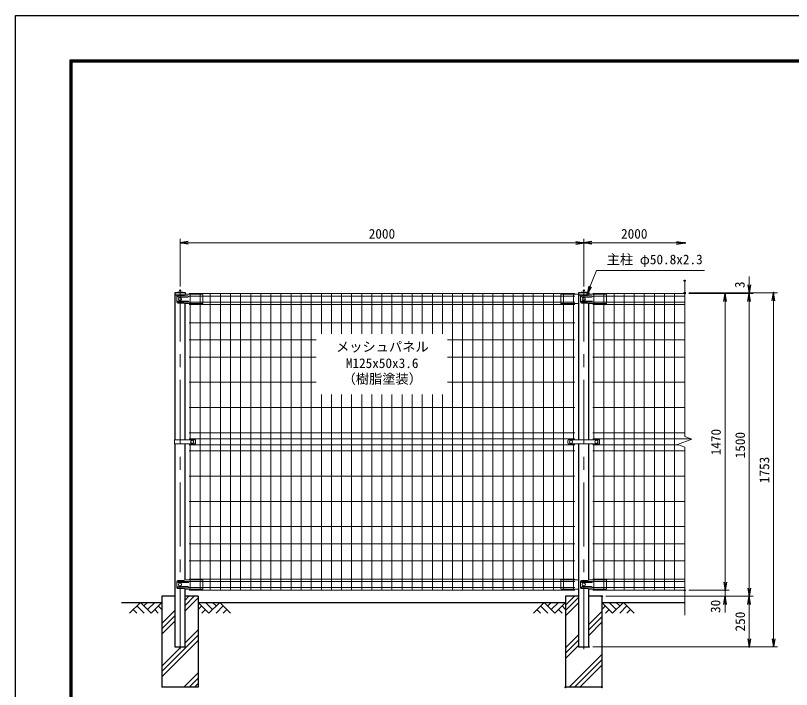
# Model space of a CAD drawing. Units: millimetres, scale not verified. Extents: x -4200 to 4200, y -2970 to 2970.
# Drawn here: x -4200 to -356, y -367 to 2970 of the extents above; entities that cross this region are included whole.
import ezdxf
from ezdxf.enums import TextEntityAlignment as Align

# ---------------------------------------------------------------- set-up
doc = ezdxf.new("R2010")
doc.units = ezdxf.units.MM
doc.header["$LTSCALE"] = 10
doc.header["$PDMODE"] = 32
doc.header["$PDSIZE"] = 5
doc.linetypes.add('USER1', pattern=[50.8, 31.75, -6.35, 6.35, -6.35])
for name, color, linetype, lineweight in [('0-1_D-STR4', 7, 'Continuous', 25), ('0-2_D-STR-DIM', 7, 'Continuous', 13), ('0-7_D-STR1', 1, 'Continuous', 25), ('0-8_D-DCR-HCH', 7, 'Continuous', 13), ('0-9_D-BMK', 2, 'USER1', 13), ('0-A_D-STR2', 7, 'Continuous', 13), ('0-B_D-STR3', 3, 'Continuous', 13), ('0-C_D-BGD', 7, 'Continuous', 25), ('0-D_D-STR-TXT', 7, 'Continuous', 13), ('0-E_D-TTL', 7, 'Continuous', 25)]:
    doc.layers.add(name, color=color, linetype=linetype, lineweight=lineweight)
doc.layers.add('0-3_0', color=7, linetype='Continuous')
doc.layers.add('0-4_Defpoints', color=7, linetype='Continuous')
doc.styles.add('ＭＳ ゴシック', font='')
doc.styles.get('ＭＳ ゴシック').set_extended_font_data('MS Gothic')

# ---------------------------------------------------------------- blocks, each defined once
blk = doc.blocks.new('_Open')
at = {"layer": '0-3_0'}
blk.add_line((-10, 1.667), (0, 0), dxfattribs=at)
blk.add_lwpolyline([(-10, -1.667), (0, 0), (-10, 0)], dxfattribs=at)

msp = doc.modelspace()

# ---------------------------------------------------------------- linework, layer by layer
at = {"layer": '0-1_D-STR4'}
for p, q in [((-3474.97, 93.98), (-3474.97, -356.02)), ((-3410.37, 93.98), (-3474.97, 93.98)), ((-3294.97, 93.98), (-3359.57, 93.98)), ((-3294.97, 93.98), (-3294.97, -356.02)), ((-1474.97, 93.98), (-1474.97, -356.02)), ((-1410.37, 93.98), (-1474.97, 93.98)), ((-1294.97, 93.98), (-1359.57, 93.98)), ((-1294.97, 93.98), (-1294.97, -356.02)), ((-3294.97, -356.02), (-3474.97, -356.02)), ((-1294.97, -356.02), (-1474.97, -356.02))]:
    msp.add_line(p, q, dxfattribs=at)
at = {"layer": '0-2_D-STR-DIM'}
for p, q in [((-3384.97, 1628.98), (-3384.97, 1863.98)), ((-1384.97, 1628.98), (-1384.97, 1863.98)), ((-1384.97, 1628.98), (-1384.97, 1863.98)), ((-3344.97, 1843.98), (-1424.97, 1843.98)), ((-1344.97, 1843.98), (-924.97, 1843.98)), ((-884.97, 884.63), (-884.97, 1656.98)), ((-564.97, 1636.98), (-564.97, 1676.98)), ((-864.97, 1596.98), (-424.97, 1596.98)), ((-864.97, 1596.98), (-544.97, 1596.98)), ((-864.97, 1593.98), (-664.97, 1593.98)), ((-864.97, 1593.98), (-544.97, 1593.98)), ((-864.97, 1593.98), (-544.97, 1593.98)), ((-564.97, 1593.98), (-564.97, 1596.98)), ((-684.97, 163.98), (-684.97, 1553.98)), ((-564.97, 133.98), (-564.97, 1553.98)), ((-564.97, 1553.98), (-564.97, 1513.98)), ((-444.97, -116.02), (-444.97, 1556.98)), ((-849.74, 871.81), (-884.97, 884.63)), ((-920.21, 846.15), (-849.74, 871.81)), ((-884.97, 833.33), (-920.21, 846.15)), ((-884.97, 0.98), (-884.97, 833.33)), ((-684.97, 163.98), (-684.97, 203.98)), ((-864.97, 123.98), (-664.97, 123.98)), ((-864.97, 123.98), (-664.97, 123.98)), ((-684.97, 93.98), (-684.97, 123.98)), ((-1274.97, 93.98), (-664.97, 93.98)), ((-1274.97, 93.98), (-544.97, 93.98)), ((-1274.97, 93.98), (-544.97, 93.98)), ((-684.97, 53.98), (-684.97, 13.98)), ((-564.97, 53.98), (-564.97, -116.02)), ((-1339.57, -156.02), (-424.97, -156.02)), ((-1339.57, -156.02), (-544.97, -156.02))]:
    msp.add_line(p, q, dxfattribs=at)
at = {"layer": '0-4_Defpoints'}
for p in [(-1384.97, 1843.98), (-884.97, 1843.98), (-884.97, 1656.98), (-3384.97, 1608.98), (-1384.97, 1608.98), (-884.97, 1596.98), (-884.97, 1596.98), (-884.97, 1593.98), (-684.97, 1593.98), (-564.97, 1596.98), (-564.97, 1593.98), (-444.97, 1596.98), (-884.97, 123.98), (-684.97, 123.98), (-1294.97, 93.98), (-1359.57, -156.02), (-564.97, -156.02), (-1474.97, -356.02), (-1294.97, -356.02)]:
    msp.add_point(p, dxfattribs=at)
at = {"layer": '0-7_D-STR1'}
for p, q in [((-3358.37, 1596.98), (-3411.57, 1596.98)), ((-3411.57, 1596.98), (-3411.57, 1585.98)), ((-3365.62, 1585.98), (-3411.57, 1585.98)), ((-3410.37, 1585.98), (-3410.37, 869.48)), ((-3358.37, 1588.49), (-3358.37, 1596.98)), ((-1358.37, 1596.98), (-1411.57, 1596.98)), ((-1411.57, 1596.98), (-1411.57, 1585.98)), ((-1365.62, 1585.98), (-1411.57, 1585.98)), ((-1410.37, 1585.98), (-1410.37, 868.98)), ((-1358.37, 1588.49), (-1358.37, 1596.98)), ((-3359.57, 869.48), (-3359.57, 1544.16)), ((-1359.57, 868.98), (-1359.57, 1544.16)), ((-3410.37, 848.48), (-3410.37, -156.02)), ((-3359.57, 174.07), (-3359.57, 848.48)), ((-1410.37, 848.98), (-1410.37, -156.02)), ((-1359.57, 174.07), (-1359.57, 848.98))]:
    msp.add_line(p, q, dxfattribs=at)
for points in [[(-3410.37, -156.02), (-3359.57, -156.02), (-3359.57, 130.16)], [(-1410.37, -156.02), (-1359.57, -156.02), (-1359.57, 130.16)]]:
    msp.add_lwpolyline(points, dxfattribs=at)
for centre in [(-3384.97, 1480.55), (-1384.97, 1480.55)]:
    msp.add_arc(centre, 119.43, 77.13052, 102.86948, dxfattribs=at)
at = {"layer": '0-8_D-DCR-HCH'}
for p, q in [((-3359.57, 48.65), (-3314.25, 93.98)), ((-3359.57, 75.17), (-3340.76, 93.98)), ((-3359.57, 22.14), (-3294.97, 86.74)), ((-1474.97, 50.58), (-1431.58, 93.98)), ((-1474.97, 24.07), (-1410.37, 88.67)), ((-3581.4, 63.98), (-3634.61, 10.77)), ((-3599.14, 46.24), (-3563.5, 10.77)), ((-3581.4, 63.98), (-3528.19, 10.77)), ((-3563.66, 46.24), (-3545.92, 63.98)), ((-3545.92, 28.5), (-3510.45, 63.98)), ((-3528.19, 10.77), (-3474.97, 63.98)), ((-3492.71, 46.24), (-3474.97, 28.59)), ((-3241.76, 10.77), (-3294.97, 63.98)), ((-3277.24, 46.24), (-3294.97, 28.59)), ((-3224.03, 28.5), (-3259.5, 63.98)), ((-3188.55, 63.98), (-3241.76, 10.77)), ((-3206.2, 46.15), (-3224.03, 63.98)), ((-3170.81, 46.24), (-3206.45, 10.77)), ((-3188.55, 63.98), (-3135.34, 10.77)), ((-1581.4, 63.98), (-1634.61, 10.77)), ((-1599.14, 46.24), (-1563.5, 10.77)), ((-1581.4, 63.98), (-1528.19, 10.77)), ((-1563.66, 46.24), (-1545.92, 63.98)), ((-1545.92, 28.5), (-1510.45, 63.98)), ((-1528.19, 10.77), (-1474.97, 63.98)), ((-1492.71, 46.24), (-1474.97, 28.59)), ((-1474.97, -2.45), (-1410.37, 62.15)), ((-1241.76, 10.77), (-1294.97, 63.98)), ((-1277.24, 46.24), (-1294.97, 28.59)), ((-1224.03, 28.5), (-1259.5, 63.98)), ((-1188.55, 63.98), (-1241.76, 10.77)), ((-1206.2, 46.15), (-1224.03, 63.98)), ((-1170.81, 46.24), (-1206.45, 10.77)), ((-1188.55, 63.98), (-1135.34, 10.77)), ((-3616.87, 28.5), (-3599.05, 10.77)), ((-3510.45, 28.5), (-3492.63, 10.77)), ((-3474.97, -40.23), (-3410.37, 24.37)), ((-3259.5, 28.5), (-3277.32, 10.77)), ((-3153.08, 28.5), (-3170.89, 10.77)), ((-1616.87, 28.5), (-1599.05, 10.77)), ((-1510.45, 28.5), (-1492.63, 10.77)), ((-1359.57, -46.15), (-1294.97, 18.45)), ((-1259.5, 28.5), (-1277.32, 10.77)), ((-1153.08, 28.5), (-1170.89, 10.77)), ((-3474.97, -66.75), (-3410.37, -2.15)), ((-3474.97, -93.26), (-3410.37, -28.66)), ((-1359.57, -72.67), (-1294.97, -8.07)), ((-1359.57, -99.18), (-1294.97, -34.58)), ((-3359.57, -136.96), (-3294.97, -72.36)), ((-3474.97, -278.88), (-3294.97, -98.88)), ((-1474.97, -161.55), (-1410.37, -96.95)), ((-3474.97, -305.4), (-3294.97, -125.4)), ((-1474.97, -188.07), (-1410.37, -123.47)), ((-1474.97, -214.58), (-1410.37, -149.98)), ((-3474.97, -252.36), (-3378.63, -156.02)), ((-1457.31, -356.02), (-1294.97, -193.68)), ((-1430.8, -356.02), (-1294.97, -220.2)), ((-1404.28, -356.02), (-1294.97, -246.72)), ((-3366.5, -356.02), (-3294.97, -284.49)), ((-3339.98, -356.02), (-3294.97, -311.01)), ((-3313.47, -356.02), (-3294.97, -337.53))]:
    msp.add_line(p, q, dxfattribs=at)
at = {"layer": '0-9_D-BMK'}
for p, q in [((-3384.97, -168.02), (-3384.97, 1608.98)), ((-1384.97, -168.02), (-1384.97, 1608.98))]:
    msp.add_line(p, q, dxfattribs=at)
at = {"layer": '0-A_D-STR2'}
for p, q in [((-1429.97, 1593.98), (-3339.97, 1593.98)), ((-1429.97, 1580.88), (-3339.97, 1580.88)), ((-3334.97, 869.48), (-3334.97, 1593.98)), ((-3284.97, 123.98), (-3284.97, 1593.98)), ((-3234.97, 123.98), (-3234.97, 1593.98)), ((-3184.97, 123.98), (-3184.97, 1593.98)), ((-3134.97, 123.98), (-3134.97, 1593.98)), ((-3084.97, 123.98), (-3084.97, 1593.98)), ((-3034.97, 123.98), (-3034.97, 1593.98)), ((-2984.97, 123.98), (-2984.97, 1593.98)), ((-2934.97, 123.98), (-2934.97, 1593.98)), ((-2884.97, 123.98), (-2884.97, 1593.98)), ((-2834.97, 123.98), (-2834.97, 1593.98)), ((-2784.97, 123.98), (-2784.97, 1593.98)), ((-2734.97, 123.98), (-2734.97, 1593.98)), ((-2684.97, 1393.98), (-2684.97, 1593.98)), ((-2634.97, 1393.98), (-2634.97, 1593.98)), ((-2584.97, 1393.98), (-2584.97, 1593.98)), ((-2534.97, 1393.98), (-2534.97, 1593.98)), ((-2484.97, 1393.98), (-2484.97, 1593.98)), ((-2434.97, 1393.98), (-2434.97, 1593.98)), ((-2384.97, 1393.98), (-2384.97, 1593.98)), ((-2334.97, 1393.98), (-2334.97, 1593.98)), ((-2284.97, 1393.98), (-2284.97, 1593.98)), ((-2234.97, 1393.98), (-2234.97, 1593.98)), ((-2184.97, 1393.98), (-2184.97, 1593.98)), ((-2134.97, 1393.98), (-2134.97, 1593.98)), ((-2084.97, 1393.98), (-2084.97, 1593.98)), ((-2034.97, 123.98), (-2034.97, 1593.98)), ((-1984.97, 123.98), (-1984.97, 1593.98)), ((-1934.97, 123.98), (-1934.97, 1593.98)), ((-1884.97, 123.98), (-1884.97, 1593.98)), ((-1834.97, 123.98), (-1834.97, 1593.98)), ((-1784.97, 123.98), (-1784.97, 1593.98)), ((-1734.97, 123.98), (-1734.97, 1593.98)), ((-1684.97, 123.98), (-1684.97, 1593.98)), ((-1634.97, 123.98), (-1634.97, 1593.98)), ((-1584.97, 123.98), (-1584.97, 1593.98)), ((-1534.97, 123.98), (-1534.97, 1593.98)), ((-1484.97, 123.98), (-1484.97, 1593.98)), ((-1434.97, 868.98), (-1434.97, 1593.98)), ((-1339.97, 1593.98), (-884.97, 1593.98)), ((-1339.97, 1580.88), (-884.97, 1580.88)), ((-1334.97, 868.98), (-1334.97, 1593.98)), ((-1284.97, 123.98), (-1284.97, 1593.98)), ((-1234.97, 123.98), (-1234.97, 1593.98)), ((-1184.97, 123.98), (-1184.97, 1593.98)), ((-1134.97, 123.98), (-1134.97, 1593.98)), ((-1084.97, 123.98), (-1084.97, 1593.98)), ((-1034.97, 123.98), (-1034.97, 1593.98)), ((-984.97, 123.98), (-984.97, 1593.98)), ((-934.97, 123.98), (-934.97, 1593.98)), ((-1429.97, 1551.08), (-3339.97, 1551.08)), ((-1429.97, 1539.22), (-3339.97, 1539.22)), ((-1339.97, 1551.08), (-884.97, 1551.08)), ((-1339.97, 1539.22), (-884.97, 1539.22)), ((-2034.97, 1447.98), (-3339.97, 1447.98)), ((-1429.97, 1447.98), (-2059.97, 1447.98)), ((-1339.97, 1447.98), (-884.97, 1447.98)), ((-2709.97, 1363.48), (-3339.97, 1363.48)), ((-1429.97, 1363.48), (-2059.97, 1363.48)), ((-1339.97, 1363.48), (-884.97, 1363.48)), ((-2709.97, 1278.98), (-3339.97, 1278.98)), ((-1429.97, 1278.98), (-2059.97, 1278.98)), ((-1339.97, 1278.98), (-884.97, 1278.98)), ((-2709.97, 1153.98), (-3339.97, 1153.98)), ((-1429.97, 1153.98), (-2059.97, 1153.98)), ((-1339.97, 1153.98), (-884.97, 1153.98)), ((-2684.97, 123.98), (-2684.97, 1093.98)), ((-2634.97, 123.98), (-2634.97, 1093.98)), ((-2584.97, 123.98), (-2584.97, 1093.98)), ((-2534.97, 123.98), (-2534.97, 1093.98)), ((-2484.97, 123.98), (-2484.97, 1093.98)), ((-2434.97, 123.98), (-2434.97, 1093.98)), ((-2384.97, 123.98), (-2384.97, 1093.98)), ((-2334.97, 123.98), (-2334.97, 1093.98)), ((-2284.97, 123.98), (-2284.97, 1093.98)), ((-2234.97, 123.98), (-2234.97, 1093.98)), ((-2184.97, 123.98), (-2184.97, 1093.98)), ((-2134.97, 123.98), (-2134.97, 1093.98)), ((-2084.97, 123.98), (-2084.97, 1093.98)), ((-1429.97, 1028.98), (-3339.97, 1028.98)), ((-1339.97, 1028.98), (-884.97, 1028.98)), ((-1429.97, 903.98), (-3339.97, 903.98)), ((-1339.97, 903.98), (-884.97, 903.98)), ((-1429.97, 873.98), (-3339.97, 873.98)), ((-3334.97, 123.98), (-3334.97, 848.48)), ((-1434.97, 123.98), (-1434.97, 848.98)), ((-1339.97, 873.98), (-855.71, 873.98)), ((-1334.97, 123.98), (-1334.97, 848.98)), ((-1429.97, 843.98), (-3339.97, 843.98)), ((-1429.97, 813.98), (-3339.97, 813.98)), ((-1339.97, 843.98), (-914.24, 843.98)), ((-1339.97, 813.98), (-884.97, 813.98)), ((-1429.97, 688.98), (-3339.97, 688.98)), ((-1339.97, 688.98), (-884.97, 688.98)), ((-1429.97, 563.98), (-3339.97, 563.98)), ((-1339.97, 563.98), (-884.97, 563.98)), ((-1429.97, 438.98), (-3339.97, 438.98)), ((-1339.97, 438.98), (-884.97, 438.98)), ((-1429.97, 354.48), (-3339.97, 354.48)), ((-1339.97, 354.48), (-884.97, 354.48)), ((-1429.97, 269.98), (-3339.97, 269.98)), ((-1339.97, 269.98), (-884.97, 269.98)), ((-1429.97, 178.74), (-3339.97, 178.74)), ((-1429.97, 166.88), (-3339.97, 166.88)), ((-1339.97, 178.74), (-884.97, 178.74)), ((-1339.97, 166.88), (-884.97, 166.88)), ((-1429.97, 137.08), (-3339.97, 137.08)), ((-1429.97, 123.98), (-3339.97, 123.98)), ((-1339.97, 137.08), (-884.97, 137.08)), ((-1339.97, 123.98), (-884.97, 123.98))]:
    msp.add_line(p, q, dxfattribs=at)
at = {"layer": '0-B_D-STR3'}
for p, q in [((-3400.46, 1580.98), (-3400.46, 1550.98)), ((-3365.62, 1585.98), (-3395.46, 1585.98)), ((-3345.97, 1581.98), (-3393.39, 1581.98)), ((-3354.06, 1589.98), (-3365.62, 1585.98)), ((-3276.97, 1589.98), (-3354.06, 1589.98)), ((-3276.97, 1589.98), (-3271.97, 1588.98)), ((-3271.97, 1588.98), (-3271.97, 1545.16)), ((-1492.97, 1589.98), (-1497.97, 1588.98)), ((-1497.97, 1588.98), (-1497.97, 1545.16)), ((-1492.97, 1589.98), (-1415.89, 1589.98)), ((-1415.89, 1589.98), (-1411.57, 1588.49)), ((-1400.46, 1580.98), (-1400.46, 1550.98)), ((-1365.62, 1585.98), (-1395.46, 1585.98)), ((-1345.97, 1581.98), (-1393.39, 1581.98)), ((-1354.06, 1589.98), (-1365.62, 1585.98)), ((-1276.97, 1589.98), (-1354.06, 1589.98)), ((-1276.97, 1589.98), (-1271.97, 1588.98)), ((-1271.97, 1588.98), (-1271.97, 1545.16)), ((-3365.62, 1545.98), (-3395.46, 1545.98)), ((-3345.97, 1575.98), (-3393.39, 1575.98)), ((-3345.97, 1555.98), (-3393.39, 1555.98)), ((-3345.97, 1549.98), (-3393.39, 1549.98)), ((-3360.37, 1544.16), (-3365.62, 1545.98)), ((-3360.37, 1544.16), (-3272.97, 1544.16)), ((-1410.37, 1544.16), (-1496.97, 1544.16)), ((-1365.62, 1545.98), (-1395.46, 1545.98)), ((-1345.97, 1575.98), (-1393.39, 1575.98)), ((-1345.97, 1555.98), (-1393.39, 1555.98)), ((-1345.97, 1549.98), (-1393.39, 1549.98)), ((-1360.37, 1544.16), (-1365.62, 1545.98)), ((-1360.37, 1544.16), (-1272.97, 1544.16)), ((-3412.67, 869.48), (-3309.99, 869.48)), ((-3412.67, 869.48), (-3412.67, 848.48)), ((-3412.67, 848.48), (-3309.99, 848.48)), ((-3307.99, 867.48), (-3307.99, 850.48)), ((-1463.47, 865.98), (-1463.47, 851.98)), ((-1460.47, 868.98), (-1309.47, 868.98)), ((-1460.47, 848.98), (-1309.47, 848.98)), ((-1306.47, 865.98), (-1306.47, 851.98)), ((-3400.46, 166.98), (-3400.46, 136.98)), ((-3365.62, 171.98), (-3395.46, 171.98)), ((-3345.97, 167.98), (-3393.39, 167.98)), ((-3345.97, 161.98), (-3393.39, 161.98)), ((-3354.06, 175.98), (-3365.62, 171.98)), ((-3276.97, 175.98), (-3354.06, 175.98)), ((-3276.97, 175.98), (-3271.97, 174.98)), ((-3271.97, 174.98), (-3271.97, 131.16)), ((-1492.97, 175.98), (-1497.97, 174.98)), ((-1497.97, 174.98), (-1497.97, 131.16)), ((-1492.97, 175.98), (-1415.89, 175.98)), ((-1415.89, 175.98), (-1410.37, 174.07)), ((-1400.46, 166.98), (-1400.46, 136.98)), ((-1365.62, 171.98), (-1395.46, 171.98)), ((-1345.97, 167.98), (-1393.39, 167.98)), ((-1345.97, 161.98), (-1393.39, 161.98)), ((-1354.06, 175.98), (-1365.62, 171.98)), ((-1276.97, 175.98), (-1354.06, 175.98)), ((-1276.97, 175.98), (-1271.97, 174.98)), ((-1271.97, 174.98), (-1271.97, 131.16)), ((-3365.62, 131.98), (-3395.46, 131.98)), ((-3345.97, 141.98), (-3393.39, 141.98)), ((-3345.97, 135.98), (-3393.39, 135.98)), ((-3360.37, 130.16), (-3365.62, 131.98)), ((-3360.37, 130.16), (-3272.97, 130.16)), ((-1410.37, 130.16), (-1496.97, 130.16)), ((-1365.62, 131.98), (-1395.46, 131.98)), ((-1345.97, 141.98), (-1393.39, 141.98)), ((-1345.97, 135.98), (-1393.39, 135.98)), ((-1360.37, 130.16), (-1365.62, 131.98)), ((-1360.37, 130.16), (-1272.97, 130.16))]:
    msp.add_line(p, q, dxfattribs=at)
for centre in [(-3384.97, 1565.98), (-1384.97, 1565.98), (-3324.97, 858.98), (-1447.97, 858.98), (-1321.97, 858.98), (-3384.97, 151.98), (-1384.97, 151.98)]:
    msp.add_circle(centre, 8, dxfattribs=at)
for centre, radius, start, end in [((-3395.46, 1580.98), 5, 90, 180), ((-3393.39, 1578.98), 3, 90, 270), ((-3345.97, 1578.98), 3, 270, 90), ((-1395.46, 1580.98), 5, 90, 180), ((-1393.39, 1578.98), 3, 90, 270), ((-1345.97, 1578.98), 3, 270, 90), ((-3395.46, 1550.98), 5, 180, 270), ((-3393.39, 1552.98), 3, 90, 270), ((-3345.97, 1552.98), 3, 270, 90), ((-3272.97, 1545.16), 1, 270, 0), ((-1496.97, 1545.16), 1, 180, 270), ((-1395.46, 1550.98), 5, 180, 270), ((-1393.39, 1552.98), 3, 90, 270), ((-1345.97, 1552.98), 3, 270, 90), ((-1272.97, 1545.16), 1, 270, 0), ((-3309.99, 867.48), 2, 0, 90), ((-3309.99, 850.48), 2, 270, 0), ((-1460.47, 865.98), 3, 90, 180), ((-1460.47, 851.98), 3, 180, 270), ((-1309.47, 865.98), 3, 0, 90), ((-1309.47, 851.98), 3, 270, 0), ((-3395.46, 166.98), 5, 90, 180), ((-3393.39, 164.98), 3, 90, 270), ((-3345.97, 164.98), 3, 270, 90), ((-1395.46, 166.98), 5, 90, 180), ((-1393.39, 164.98), 3, 90, 270), ((-1345.97, 164.98), 3, 270, 90), ((-3395.46, 136.98), 5, 180, 270), ((-3393.39, 138.98), 3, 90, 270), ((-3345.97, 138.98), 3, 270, 90), ((-3272.97, 131.16), 1, 270, 0), ((-1496.97, 131.16), 1, 180, 270), ((-1395.46, 136.98), 5, 180, 270), ((-1393.39, 138.98), 3, 90, 270), ((-1345.97, 138.98), 3, 270, 90), ((-1272.97, 131.16), 1, 270, 0)]:
    msp.add_arc(centre, radius, start, end, dxfattribs=at)
at = {"layer": '0-C_D-BGD'}
for p, q in [((-3674.97, 63.98), (-3474.97, 63.98)), ((-3294.97, 63.98), (-1474.97, 63.98)), ((-1294.97, 63.98), (-884.97, 63.98))]:
    msp.add_line(p, q, dxfattribs=at)
at = {"layer": '0-D_D-STR-TXT'}
msp.add_lwpolyline([(-787.46, 1707.71), (-1322.14, 1707.71), (-1367.63, 1592.76)], dxfattribs=at)
at = {"layer": '0-E_D-TTL', "color": 2}
msp.add_lwpolyline([(-4200, 2970), (4200, 2970), (4200, -2970), (-4200, -2970)], close=True, dxfattribs=at)
at = {"layer": '0-E_D-TTL'}
for points in [[(-3930, 2750), (3930, 2750), (3930, -2750), (-3930, -2750)], [(-3927.5, 2747.5), (3927.5, 2747.5), (3927.5, -2747.5), (-3927.5, -2747.5)], [(-3925, 2745), (3925, 2745), (3925, -2745), (-3925, -2745)], [(-3922.5, 2742.5), (3922.5, 2742.5), (3922.5, -2742.5), (-3922.5, -2742.5)], [(-3920, 2740), (3920, 2740), (3920, -2740), (-3920, -2740)]]:
    msp.add_lwpolyline(points, close=True, dxfattribs=at)

# ---------------------------------------------------------------- block references
at = {"layer": '0-2_D-STR-DIM', "xscale": 4, "yscale": 4}
for p, rotation in [((-3384.97, 1843.98), 180), ((-1384.97, 1843.98), 180), ((-564.97, 1596.98), 270), ((-684.97, 1593.98), 90), ((-564.97, 1593.98), 90), ((-564.97, 1593.98), 90), ((-444.97, 1596.98), 90), ((-684.97, 123.98), 270), ((-684.97, 123.98), 270), ((-564.97, 93.98), 270), ((-684.97, 93.98), 90), ((-564.97, 93.98), 90), ((-564.97, -156.02), 270), ((-444.97, -156.02), 270)]:
    msp.add_blockref('_Open', p, dxfattribs=dict(at, rotation=rotation))
for p in [(-1384.97, 1843.98), (-884.97, 1843.98)]:
    msp.add_blockref('_Open', p, dxfattribs=at)
at = {"layer": '0-D_D-STR-TXT', "xscale": 4, "yscale": 4, "rotation": 248.409}
msp.add_blockref('_Open', (-1368.36, 1590.9), dxfattribs=at)

# ---------------------------------------------------------------- texts
at = {"layer": '0-2_D-STR-DIM', "style": 'ＭＳ ゴシック'}
for p in [(-2450.22, 1850.73), (-1200.22, 1850.73)]:
    msp.add_text('2000', height=48.09, dxfattribs=at).set_placement(p, align=Align.BOTTOM_LEFT)
for s, p in [('3', (-573.64, 1620.28)), ('1470', (-691.72, 792.08)), ('1500', (-571.72, 777.08)), ('1753', (-451.72, 654.23)), ('30', (-693.88, 11.51)), ('250', (-571.72, -80.02))]:
    msp.add_text(s, height=48.09, rotation=90, dxfattribs=at).set_placement(p, align=Align.BOTTOM_LEFT)
at = {"layer": '0-D_D-STR-TXT', "style": 'ＭＳ ゴシック'}
for s, p in [('主柱 φ50.8x2.3', (-1271.21, 1723.72)), ('メッシュパネル', (-2612.39, 1291.38)), ('M125x50x3.6', (-2563.65, 1209.98)), ('（樹脂塗装）', (-2579.9, 1132.65))]:
    msp.add_text(s, height=48.09, dxfattribs=at).set_placement(p, align=Align.BOTTOM_LEFT)

doc.saveas('drawing.dxf')
